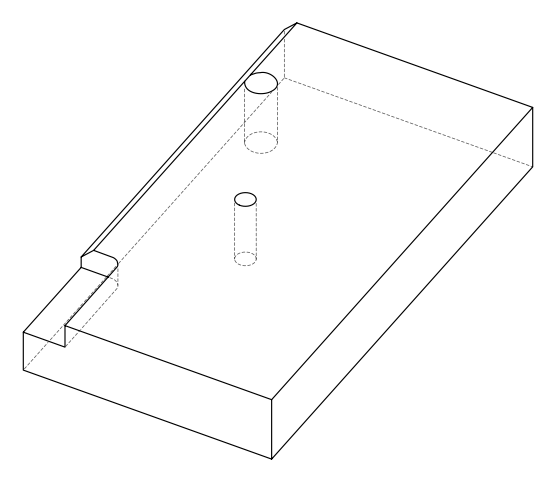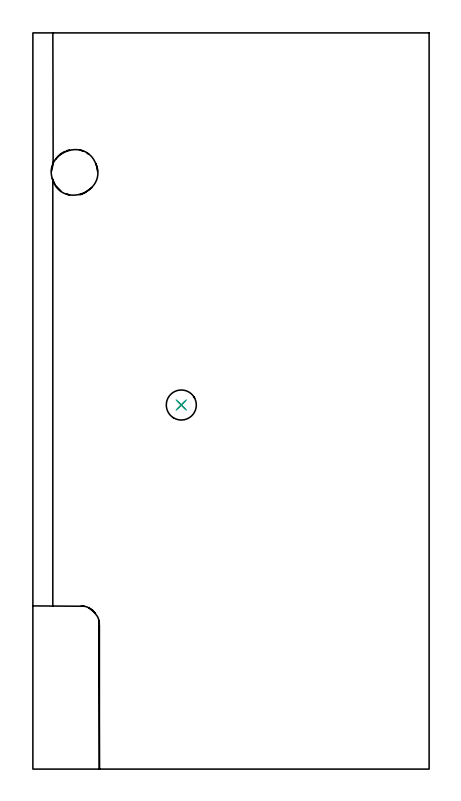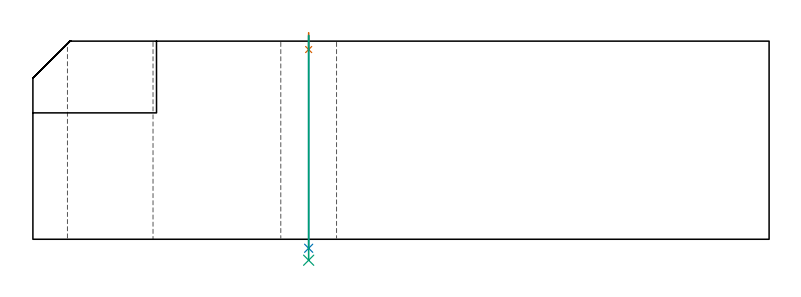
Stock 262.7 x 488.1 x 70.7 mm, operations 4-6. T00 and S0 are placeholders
(PLAN: 6 operations, 4 tool changes, 28.1 min)
(1 AREA_MILL | FG_CHAMFER_SURFACE | UGT0205_001 | 15.46 min | 33692 mm3)
(2 MILL_CORNER_NOTCH_RECTANGULAR | CORNER_NOTCH_RECTANGULAR | UGT0201_136 | Follow Part, ap 5, ae 75% | 5.07 min | 120717 mm3)
(3 MILL_THROUGH_HOLE_FROM_SOLID_MATERIAL | STEP1HOLE_1 | UGT0201_136 | Circular | 6.85 min | 51619 mm3)
(4 SPOT_DRILL | STEP1HOLE | NXT0321_9005460120000 | 0.05 min | 186 mm3)
(5 DRILL_THROUGH_HOLE_INTO_CENTER | STEP1HOLE | NXT0301_065 | 0.31 min | 4739 mm3)
(6 DRILL_TO_ENLARGE_THROUGH_HOLE | STEP1HOLE | UGT0301_265 | 0.32 min | 17024 mm3)
(TOOL UGT0205_001 | Chamfer Mill 20 x 3 x 45 deg. | D20 FL50 Z2)
(TOOL UGT0201_136 | Carbide End Mill 20.0 | D20 FL30 Z4)
(TOOL NXT0321_9005460120000 | NC Spot Drill, 142deg, 12mm, Carbide, Uncoated | D12 PA142 FL30 Z2)
(TOOL NXT0301_065 | Carbide Drill 9.4mm [860.1-0940-075A1-MM 2214] | D9.4 PA140 FL98 Z2)
(TOOL UGT0301_265 | Twist Drill 19.9 mm | D19.9 PA118 FL140 Z2)
(OP 4 SPOT_DRILL)
G17 G21 G94 G90
T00 M6
G54
G17 G0 G90 X98.4 Y241.4 S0 M3
G43 Z80.7 H0
G94 G81 G98 Z67.7 F250. R73.7
G80
M5
M2
(OP 5 DRILL_THROUGH_HOLE_INTO_CENTER)
G17 G21 G94 G90
T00 M6
G54
G17 G0 G90 X98.4 Y241.4 S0 M3
G43 Z80.7 H1
G94 G73 G98 Z-3.211 F250. Q9.239 R72.7
G80
M5
M2
(OP 6 DRILL_TO_ENLARGE_THROUGH_HOLE)
G17 G21 G94 G90
T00 M6
G54
G17 G0 G90 X98.4 Y241.4 S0 M3
G43 Z80.7 H0
G94 G73 G98 Z-7.479 F250. Q19.545 R72.7
G80
M5
M2
